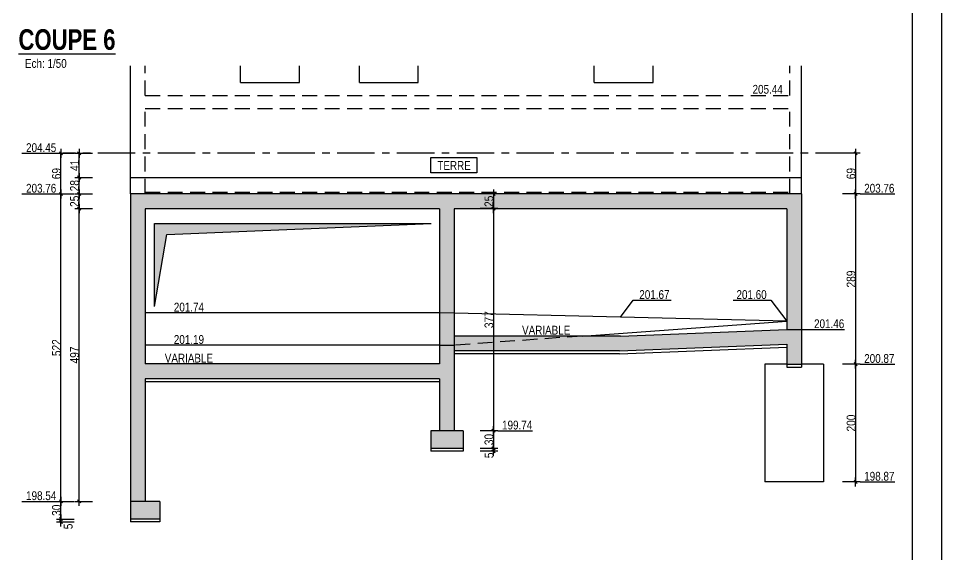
# Model space of a CAD drawing. Header units: millimetres. Extents: x -18089 to -10820, y 354 to 4554.
# Drawn here: x -12388 to -10820, y 2191 to 3101 of the extents above; entities that cross this region are included whole.
import ezdxf
from ezdxf.enums import TextEntityAlignment as Align

# ---------------------------------------------------------------- set-up
doc = ezdxf.new("R2010")
doc.units = ezdxf.units.MM
doc.linetypes.add('AXES', pattern=[50.8, 31.75, -6.35, 6.35, -6.35])
doc.linetypes.add('CACHEx2', pattern=[19.05, 12.7, -6.35])
for name, color, linetype in [('01_Cad_2', 5, 'Continuous'), ('01_cote_gen', 4, 'Continuous'), ('01_linteaux', 3, 'Continuous'), ('01_murs_coup', 5, 'Continuous'), ('01_poch_BN', 9, 'Continuous'), ('01_poch_murs', 251, 'Continuous'), ('01_texte', 230, 'Continuous'), ('01_tram_axes', 10, 'AXES'), ('AA_COTES', 2, 'Continuous')]:
    doc.layers.add(name, color=color, linetype=linetype)
doc.styles.add('impact', font='impact.ttf')
doc.styles.add('MATTE_TXT', font='arial.ttf')
doc.styles.add('STYLE2', font='ARIALN.TTF')
doc.dimstyles.new('JB50', dxfattribs={"dimscale": 0.1, "dimtxt": 150, "dimasz": 15, "dimexe": 0.1, "dimexo": 0.1, "dimgap": 0.09, "dimtad": 1, "dimdec": 1, "dimdsep": 46, "dimtxsty": 'STYLE2', "dimblk1": 'BOND_G', "dimblk2": 'BOND_D', "dimsah": 1, "dimcen": 1.5, "dimdle": 0.01, "dimse1": 1, "dimse2": 1, "dimclrd": 4, "dimclre": 2, "dimclrt": 6, "dimazin": 2, "dimtfac": 2.333333, "dimtdec": 1, "dimtix": 1, "dimtmove": 2, "dimatfit": 3, "dimldrblk": 'BOND_G', "dimfxl": 1, "dimtolj": 1, "dimtzin": 0, "dimarcsym": 0})

# ---------------------------------------------------------------- blocks, each defined once
blk = doc.blocks.new('BOND_G')
at = {"layer": 'AA_COTES', "color": 0}
for p, q in [((0, -5), (0, 15)), ((5, 0), (-5, 0)), ((1.8, 1.8), (-1.8, -1.8))]:
    blk.add_line(p, q, dxfattribs=at)
blk = doc.blocks.new('BOND_D')
at = {"layer": 'AA_COTES', "color": 0}
for p, q in [((5, 0), (-5, 0)), ((-1.8, -1.8), (1.8, 1.8)), ((0, 5), (0, -15))]:
    blk.add_line(p, q, dxfattribs=at)
blk = doc.blocks.new('*D475')
at = {"layer": '01_cote_gen', "color": 4, "lineweight": -2, "ltscale": 2, "transparency": 16777216}
blk.add_line((-10965.7, 2870.4), (-10965.7, 2804.4), dxfattribs=at)
at = {"layer": 'DEFPOINTS', "color": 0, "ltscale": 2, "transparency": 16777216}
for p in [(-10994, 2871.9), (-11057.5, 2802.9), (-10965.7, 2802.9)]:
    blk.add_point(p, dxfattribs=at)
at = {"layer": '01_cote_gen', "color": 4, "lineweight": -2, "ltscale": 2, "transparency": 16777216, "xscale": 1.5, "yscale": 1.5, "zscale": 1.5}
for name, p, rotation in [('BOND_G', (-10965.7, 2871.9), 90), ('BOND_D', (-10965.7, 2802.9), 270)]:
    blk.add_blockref(name, p, dxfattribs=dict(at, rotation=rotation))
at = {"layer": '01_cote_gen', "color": 6, "ltscale": 2, "transparency": 16777216, "insert": (-10973.4, 2837.4), "char_height": 15, "attachment_point": 5, "rotation": 90, "style": 'STYLE2'}
blk.add_mtext('\\A1;69', dxfattribs=at)
blk = doc.blocks.new('*D476')
at = {"layer": '01_cote_gen', "color": 4, "lineweight": -2, "ltscale": 2, "transparency": 16777216}
blk.add_line((-10965.7, 2801.4), (-10965.7, 2515.4), dxfattribs=at)
at = {"layer": 'DEFPOINTS', "color": 0, "ltscale": 2, "transparency": 16777216}
for p in [(-10988.2, 2802.9), (-11020, 2513.9), (-10965.7, 2513.9)]:
    blk.add_point(p, dxfattribs=at)
at = {"layer": '01_cote_gen', "color": 4, "lineweight": -2, "ltscale": 2, "transparency": 16777216, "xscale": 1.5, "yscale": 1.5, "zscale": 1.5}
for name, p, rotation in [('BOND_G', (-10965.7, 2802.9), 90), ('BOND_D', (-10965.7, 2513.9), 270)]:
    blk.add_blockref(name, p, dxfattribs=dict(at, rotation=rotation))
at = {"layer": '01_cote_gen', "color": 6, "ltscale": 2, "transparency": 16777216, "insert": (-10973.4, 2658.4), "char_height": 15, "attachment_point": 5, "rotation": 90, "style": 'STYLE2'}
blk.add_mtext('\\A1;289', dxfattribs=at)
blk = doc.blocks.new('*D477')
at = {"layer": '01_cote_gen', "color": 4, "lineweight": -2, "ltscale": 2, "transparency": 16777216}
blk.add_line((-10965.7, 2512.4), (-10965.7, 2315.4), dxfattribs=at)
at = {"layer": 'DEFPOINTS', "color": 0, "ltscale": 2, "transparency": 16777216}
for p in [(-10988.2, 2513.9), (-11020, 2313.9), (-10965.7, 2313.9)]:
    blk.add_point(p, dxfattribs=at)
at = {"layer": '01_cote_gen', "color": 4, "lineweight": -2, "ltscale": 2, "transparency": 16777216, "xscale": 1.5, "yscale": 1.5, "zscale": 1.5}
for name, p, rotation in [('BOND_G', (-10965.7, 2513.9), 90), ('BOND_D', (-10965.7, 2313.9), 270)]:
    blk.add_blockref(name, p, dxfattribs=dict(at, rotation=rotation))
at = {"layer": '01_cote_gen', "color": 6, "ltscale": 2, "transparency": 16777216, "insert": (-10973.4, 2413.9), "char_height": 15, "attachment_point": 5, "rotation": 90, "style": 'STYLE2'}
blk.add_mtext('\\A1;200', dxfattribs=at)
blk = doc.blocks.new('*D478')
at = {"layer": '01_cote_gen', "color": 4, "lineweight": -2, "ltscale": 2, "transparency": 16777216}
blk.add_line((-11581, 2801.4), (-11581, 2779.4), dxfattribs=at)
at = {"layer": 'DEFPOINTS', "color": 0, "ltscale": 2, "transparency": 16777216}
for p in [(-11588.7, 2802.9), (-11597, 2777.9), (-11581, 2777.9)]:
    blk.add_point(p, dxfattribs=at)
at = {"layer": '01_cote_gen', "color": 4, "lineweight": -2, "ltscale": 2, "transparency": 16777216, "xscale": 1.5, "yscale": 1.5, "zscale": 1.5}
for name, p, rotation in [('BOND_G', (-11581, 2802.9), 90), ('BOND_D', (-11581, 2777.9), 270)]:
    blk.add_blockref(name, p, dxfattribs=dict(at, rotation=rotation))
at = {"layer": '01_cote_gen', "color": 6, "ltscale": 2, "transparency": 16777216, "insert": (-11588.6, 2790.4), "char_height": 15, "attachment_point": 5, "rotation": 90, "style": 'STYLE2'}
blk.add_mtext('\\A1;25', dxfattribs=at)
blk = doc.blocks.new('*D479')
at = {"layer": '01_cote_gen', "color": 4, "lineweight": -2, "ltscale": 2, "transparency": 16777216}
blk.add_line((-11581, 2776.4), (-11581, 2402.4), dxfattribs=at)
at = {"layer": 'DEFPOINTS', "color": 0, "ltscale": 2, "transparency": 16777216}
for p in [(-11613.8, 2777.9), (-11647.5, 2400.9), (-11581, 2400.9)]:
    blk.add_point(p, dxfattribs=at)
at = {"layer": '01_cote_gen', "color": 4, "lineweight": -2, "ltscale": 2, "transparency": 16777216, "xscale": 1.5, "yscale": 1.5, "zscale": 1.5}
for name, p, rotation in [('BOND_G', (-11581, 2777.9), 90), ('BOND_D', (-11581, 2400.9), 270)]:
    blk.add_blockref(name, p, dxfattribs=dict(at, rotation=rotation))
at = {"layer": '01_cote_gen', "color": 6, "ltscale": 2, "transparency": 16777216, "insert": (-11588.6, 2589.4), "char_height": 15, "attachment_point": 5, "rotation": 90, "style": 'STYLE2'}
blk.add_mtext('\\A1;377', dxfattribs=at)
blk = doc.blocks.new('*D480')
at = {"layer": '01_cote_gen', "color": 4, "lineweight": -2, "ltscale": 2, "transparency": 16777216}
blk.add_line((-11581, 2399.4), (-11581, 2372.4), dxfattribs=at)
at = {"layer": 'DEFPOINTS', "color": 0, "ltscale": 2, "transparency": 16777216}
for p in [(-11632.5, 2400.9), (-11632.5, 2370.9), (-11581, 2370.9)]:
    blk.add_point(p, dxfattribs=at)
at = {"layer": '01_cote_gen', "color": 4, "lineweight": -2, "ltscale": 2, "transparency": 16777216, "xscale": 1.5, "yscale": 1.5, "zscale": 1.5}
for name, p, rotation in [('BOND_G', (-11581, 2400.9), 90), ('BOND_D', (-11581, 2370.9), 270)]:
    blk.add_blockref(name, p, dxfattribs=dict(at, rotation=rotation))
at = {"layer": '01_cote_gen', "color": 6, "ltscale": 2, "transparency": 16777216, "insert": (-11588.6, 2385.9), "char_height": 15, "attachment_point": 5, "rotation": 90, "style": 'STYLE2'}
blk.add_mtext('\\A1;30', dxfattribs=at)
blk = doc.blocks.new('*D481')
at = {"layer": '01_cote_gen', "color": 4, "lineweight": -2, "ltscale": 2, "transparency": 16777216}
blk.add_line((-11581, 2369.4), (-11581, 2367.4), dxfattribs=at)
at = {"layer": 'DEFPOINTS', "color": 0, "ltscale": 2, "transparency": 16777216}
for p in [(-11632.5, 2370.9), (-11632.5, 2365.9), (-11581, 2365.9)]:
    blk.add_point(p, dxfattribs=at)
at = {"layer": '01_cote_gen', "color": 4, "lineweight": -2, "ltscale": 2, "transparency": 16777216, "xscale": 1.5, "yscale": 1.5, "zscale": 1.5}
for name, p, rotation in [('BOND_G', (-11581, 2370.9), 90), ('BOND_D', (-11581, 2365.9), 270)]:
    blk.add_blockref(name, p, dxfattribs=dict(at, rotation=rotation))
at = {"layer": '01_cote_gen', "color": 6, "ltscale": 2, "transparency": 16777216, "insert": (-11588.4, 2359), "char_height": 15, "attachment_point": 5, "rotation": 90, "style": 'STYLE2'}
blk.add_mtext('\\A1;5', dxfattribs=at)
blk = doc.blocks.new('*D482')
at = {"layer": '01_cote_gen', "color": 4, "lineweight": -2, "ltscale": 2, "transparency": 16777216}
blk.add_line((-12284.9, 2282.4), (-12284.9, 2776.4), dxfattribs=at)
at = {"layer": 'DEFPOINTS', "color": 0, "ltscale": 2, "transparency": 16777216}
for p in [(-12284.9, 2777.9), (-12172.5, 2777.9), (-12172.5, 2280.9)]:
    blk.add_point(p, dxfattribs=at)
at = {"layer": '01_cote_gen', "color": 4, "lineweight": -2, "ltscale": 2, "transparency": 16777216, "xscale": 1.5, "yscale": 1.5, "zscale": 1.5}
for name, p, rotation in [('BOND_D', (-12284.9, 2777.9), 90), ('BOND_G', (-12284.9, 2280.9), 270)]:
    blk.add_blockref(name, p, dxfattribs=dict(at, rotation=rotation))
at = {"layer": '01_cote_gen', "color": 6, "ltscale": 2, "transparency": 16777216, "insert": (-12292.6, 2529.4), "char_height": 15, "attachment_point": 5, "rotation": 90, "style": 'STYLE2'}
blk.add_mtext('\\A1;497', dxfattribs=at)
blk = doc.blocks.new('*D483')
at = {"layer": '01_cote_gen', "color": 4, "lineweight": -2, "ltscale": 2, "transparency": 16777216}
blk.add_line((-12284.9, 2779.4), (-12284.9, 2801.4), dxfattribs=at)
at = {"layer": 'DEFPOINTS', "color": 0, "ltscale": 2, "transparency": 16777216}
for p in [(-12284.9, 2802.9), (-12137.4, 2802.9), (-12172.5, 2777.9)]:
    blk.add_point(p, dxfattribs=at)
at = {"layer": '01_cote_gen', "color": 4, "lineweight": -2, "ltscale": 2, "transparency": 16777216, "xscale": 1.5, "yscale": 1.5, "zscale": 1.5}
for name, p, rotation in [('BOND_D', (-12284.9, 2802.9), 90), ('BOND_G', (-12284.9, 2777.9), 270)]:
    blk.add_blockref(name, p, dxfattribs=dict(at, rotation=rotation))
at = {"layer": '01_cote_gen', "color": 6, "ltscale": 2, "transparency": 16777216, "insert": (-12292.6, 2790.4), "char_height": 15, "attachment_point": 5, "rotation": 90, "style": 'STYLE2'}
blk.add_mtext('\\A1;25', dxfattribs=at)
blk = doc.blocks.new('*D484')
at = {"layer": '01_cote_gen', "color": 4, "lineweight": -2, "ltscale": 2, "transparency": 16777216}
blk.add_line((-12315.7, 2282.4), (-12315.7, 2801.4), dxfattribs=at)
at = {"layer": 'DEFPOINTS', "color": 0, "ltscale": 2, "transparency": 16777216}
for p in [(-12315.7, 2802.9), (-12262.4, 2802.9), (-12262.4, 2280.9)]:
    blk.add_point(p, dxfattribs=at)
at = {"layer": '01_cote_gen', "color": 4, "lineweight": -2, "ltscale": 2, "transparency": 16777216, "xscale": 1.5, "yscale": 1.5, "zscale": 1.5}
for name, p, rotation in [('BOND_D', (-12315.7, 2802.9), 90), ('BOND_G', (-12315.7, 2280.9), 270)]:
    blk.add_blockref(name, p, dxfattribs=dict(at, rotation=rotation))
at = {"layer": '01_cote_gen', "color": 6, "ltscale": 2, "transparency": 16777216, "insert": (-12323.3, 2541.9), "char_height": 15, "attachment_point": 5, "rotation": 90, "style": 'STYLE2'}
blk.add_mtext('\\A1;522', dxfattribs=at)
blk = doc.blocks.new('*D485')
at = {"layer": '01_cote_gen', "color": 4, "lineweight": -2, "ltscale": 2, "transparency": 16777216}
blk.add_line((-12315.7, 2252.4), (-12315.7, 2279.4), dxfattribs=at)
at = {"layer": 'DEFPOINTS', "color": 0, "ltscale": 2, "transparency": 16777216}
for p in [(-12315.7, 2280.9), (-12197.5, 2280.9), (-12197.5, 2250.9)]:
    blk.add_point(p, dxfattribs=at)
at = {"layer": '01_cote_gen', "color": 4, "lineweight": -2, "ltscale": 2, "transparency": 16777216, "xscale": 1.5, "yscale": 1.5, "zscale": 1.5}
for name, p, rotation in [('BOND_D', (-12315.7, 2280.9), 90), ('BOND_G', (-12315.7, 2250.9), 270)]:
    blk.add_blockref(name, p, dxfattribs=dict(at, rotation=rotation))
at = {"layer": '01_cote_gen', "color": 6, "ltscale": 2, "transparency": 16777216, "insert": (-12323.3, 2265.9), "char_height": 15, "attachment_point": 5, "rotation": 90, "style": 'STYLE2'}
blk.add_mtext('\\A1;30', dxfattribs=at)
blk = doc.blocks.new('*D486')
at = {"layer": '01_cote_gen', "color": 4, "lineweight": -2, "ltscale": 2, "transparency": 16777216}
blk.add_line((-12315.7, 2247.4), (-12315.7, 2249.4), dxfattribs=at)
at = {"layer": 'DEFPOINTS', "color": 0, "ltscale": 2, "transparency": 16777216}
for p in [(-12315.7, 2250.9), (-12197.5, 2250.9), (-12197.5, 2245.9)]:
    blk.add_point(p, dxfattribs=at)
at = {"layer": '01_cote_gen', "color": 4, "lineweight": -2, "ltscale": 2, "transparency": 16777216, "xscale": 1.5, "yscale": 1.5, "zscale": 1.5}
for name, p, rotation in [('BOND_D', (-12315.7, 2250.9), 90), ('BOND_G', (-12315.7, 2245.9), 270)]:
    blk.add_blockref(name, p, dxfattribs=dict(at, rotation=rotation))
at = {"layer": '01_cote_gen', "color": 6, "ltscale": 2, "transparency": 16777216, "insert": (-12303.4, 2238.3), "char_height": 15, "attachment_point": 5, "rotation": 90, "style": 'STYLE2'}
blk.add_mtext('\\A1;5', dxfattribs=at)
blk = doc.blocks.new('*D487')
at = {"layer": '01_cote_gen', "color": 4, "lineweight": -2, "ltscale": 2, "transparency": 16777216}
blk.add_line((-12284.9, 2804.4), (-12284.9, 2829.4), dxfattribs=at)
at = {"layer": 'DEFPOINTS', "color": 0, "ltscale": 2, "transparency": 16777216}
for p in [(-12284.9, 2830.9), (-12197.5, 2830.9), (-12197.5, 2802.9)]:
    blk.add_point(p, dxfattribs=at)
at = {"layer": '01_cote_gen', "color": 4, "lineweight": -2, "ltscale": 2, "transparency": 16777216, "xscale": 1.5, "yscale": 1.5, "zscale": 1.5}
for name, p, rotation in [('BOND_D', (-12284.9, 2830.9), 90), ('BOND_G', (-12284.9, 2802.9), 270)]:
    blk.add_blockref(name, p, dxfattribs=dict(at, rotation=rotation))
at = {"layer": '01_cote_gen', "color": 6, "ltscale": 2, "transparency": 16777216, "insert": (-12292.6, 2816.9), "char_height": 15, "attachment_point": 5, "rotation": 90, "style": 'STYLE2'}
blk.add_mtext('\\A1;28', dxfattribs=at)
blk = doc.blocks.new('*D488')
at = {"layer": '01_cote_gen', "color": 4, "lineweight": -2, "ltscale": 2, "transparency": 16777216}
blk.add_line((-12284.9, 2832.4), (-12284.9, 2870.4), dxfattribs=at)
at = {"layer": 'DEFPOINTS', "color": 0, "ltscale": 2, "transparency": 16777216}
for p in [(-12284.9, 2871.9), (-12283.1, 2871.9), (-12269.1, 2830.9)]:
    blk.add_point(p, dxfattribs=at)
at = {"layer": '01_cote_gen', "color": 4, "lineweight": -2, "ltscale": 2, "transparency": 16777216, "xscale": 1.5, "yscale": 1.5, "zscale": 1.5}
for name, p, rotation in [('BOND_D', (-12284.9, 2871.9), 90), ('BOND_G', (-12284.9, 2830.9), 270)]:
    blk.add_blockref(name, p, dxfattribs=dict(at, rotation=rotation))
at = {"layer": '01_cote_gen', "color": 6, "ltscale": 2, "transparency": 16777216, "insert": (-12292.5, 2851.4), "char_height": 15, "attachment_point": 5, "rotation": 90, "style": 'STYLE2'}
blk.add_mtext('\\A1;41', dxfattribs=at)
blk = doc.blocks.new('*D489')
at = {"layer": '01_cote_gen', "color": 4, "lineweight": -2, "ltscale": 2, "transparency": 16777216}
blk.add_line((-12315.7, 2804.4), (-12315.7, 2870.4), dxfattribs=at)
at = {"layer": 'DEFPOINTS', "color": 0, "ltscale": 2, "transparency": 16777216}
for p in [(-12315.7, 2871.9), (-12197.5, 2871.9), (-12197.5, 2802.9)]:
    blk.add_point(p, dxfattribs=at)
at = {"layer": '01_cote_gen', "color": 4, "lineweight": -2, "ltscale": 2, "transparency": 16777216, "xscale": 1.5, "yscale": 1.5, "zscale": 1.5}
for name, p, rotation in [('BOND_D', (-12315.7, 2871.9), 90), ('BOND_G', (-12315.7, 2802.9), 270)]:
    blk.add_blockref(name, p, dxfattribs=dict(at, rotation=rotation))
at = {"layer": '01_cote_gen', "color": 6, "ltscale": 2, "transparency": 16777216, "insert": (-12323.3, 2837.4), "char_height": 15, "attachment_point": 5, "rotation": 90, "style": 'STYLE2'}
blk.add_mtext('\\A1;69', dxfattribs=at)

msp = doc.modelspace()

# ---------------------------------------------------------------- hatches: boundary and pattern name
at = {"layer": '01_poch_BN'}
h = msp.add_hatch(color=256, dxfattribs=at)
h.dxf.hatch_style = 1
h.paths.add_polyline_path([(-11057.55, 2802.89), (-11672.55, 2802.89), (-12197.55, 2802.89), (-12197.55, 2280.89), (-12172.55, 2280.89), (-12172.55, 2488.84), (-11672.55, 2488.84), (-11672.55, 2400.86), (-11647.55, 2400.86), (-11647.55, 2536.55), (-11367.09, 2536.55), (-11082.55, 2547.87), (-11082.55, 2513.89), (-11057.55, 2513.89)])
h.paths.add_polyline_path([(-11672.55, 2777.89), (-11672.55, 2514.25), (-12172.55, 2514.25), (-12172.55, 2777.89)], flags=16)
h.paths.add_polyline_path([(-11687.1, 2752.91), (-12135.61, 2733.8), (-12156.68, 2611.84), (-12157.03, 2752.91)], flags=0)
h.paths.add_polyline_path([(-11647.55, 2777.89), (-11082.55, 2777.89), (-11082.55, 2572.89), (-11365.05, 2561.65), (-11647.55, 2561.65)], flags=16)
h.paths.add_polyline_path([(-12147.55, 2280.89), (-12197.55, 2280.89), (-12197.55, 2250.89), (-12147.55, 2250.89)])
h.paths.add_polyline_path([(-11632.55, 2400.86), (-11687.55, 2400.86), (-11687.55, 2370.86), (-11632.55, 2370.86)], flags=17)

# ---------------------------------------------------------------- linework, layer by layer
at = {"layer": '01_Cad_2'}
for p, q in [((-10819.8, 4553.85), (-10819.8, 1838.85)), ((-11672.55, 2802.89), (-12197.55, 2802.89)), ((-12197.55, 2802.89), (-12197.55, 2245.89)), ((-11057.55, 2802.89), (-11672.55, 2802.89)), ((-11057.55, 2802.89), (-11057.55, 2508.89)), ((-11672.55, 2777.89), (-12172.55, 2777.89)), ((-12172.55, 2777.89), (-12172.55, 2514.25)), ((-11672.55, 2777.89), (-11672.55, 2514.25)), ((-11082.55, 2777.89), (-11647.55, 2777.89)), ((-11647.55, 2777.89), (-11647.55, 2561.65)), ((-11082.55, 2777.89), (-11082.55, 2572.89)), ((-11365.05, 2561.65), (-11082.55, 2572.89)), ((-11365.05, 2561.65), (-11647.55, 2561.65)), ((-11367.09, 2536.55), (-11082.55, 2547.87)), ((-11366.99, 2531.55), (-11082.55, 2542.87)), ((-11082.55, 2547.87), (-11082.55, 2508.89)), ((-11367.09, 2536.55), (-11647.55, 2536.55)), ((-11647.55, 2536.55), (-11647.55, 2400.86)), ((-11366.99, 2531.55), (-11647.55, 2531.55)), ((-11672.55, 2514.25), (-12172.55, 2514.25)), ((-11082.55, 2513.89), (-11057.55, 2513.89)), ((-11082.55, 2508.89), (-11057.55, 2508.89)), ((-11672.55, 2488.84), (-12172.55, 2488.84)), ((-12172.55, 2488.84), (-12172.55, 2280.89)), ((-11672.55, 2483.84), (-12172.55, 2483.84)), ((-11672.55, 2488.84), (-11672.55, 2400.86)), ((-11632.55, 2400.86), (-11687.55, 2400.86)), ((-11687.55, 2400.86), (-11687.55, 2365.86)), ((-11632.55, 2400.86), (-11632.55, 2365.86)), ((-11632.55, 2370.86), (-11687.55, 2370.86)), ((-11632.55, 2365.86), (-11687.55, 2365.86)), ((-12147.55, 2280.89), (-12197.55, 2280.89)), ((-12147.55, 2280.89), (-12147.55, 2245.89)), ((-12147.55, 2250.89), (-12197.55, 2250.89)), ((-12147.55, 2245.89), (-12197.55, 2245.89))]:
    msp.add_line(p, q, dxfattribs=at)
at = {"layer": '01_Cad_2', "color": 2}
msp.add_line((-10869.8, 4503.85), (-10869.8, 1838.85), dxfattribs=at)
at = {"layer": '01_linteaux', "linetype": 'CACHEx2', "ltscale": 2}
for p, q in [((-12172.55, 2969.89), (-12172.55, 3020.64)), ((-11077.55, 2969.89), (-11077.55, 3020.64)), ((-12172.55, 2969.89), (-11077.55, 2969.89)), ((-12172.55, 2947.89), (-11077.55, 2947.89)), ((-12172.55, 2802.89), (-12172.55, 2947.89)), ((-11077.55, 2802.89), (-11077.55, 2947.89)), ((-12172.55, 2805.89), (-11077.55, 2805.89)), ((-11647.55, 2600.3), (-11672.55, 2600.89)), ((-11647.55, 2561.65), (-11647.55, 2536.55)), ((-11430.43, 2561.65), (-11647.55, 2545.89)), ((-11672.55, 2545.89), (-11647.55, 2545.89))]:
    msp.add_line(p, q, dxfattribs=at)
at = {"layer": '01_murs_coup', "color": 2, "ltscale": 2}
for p, q in [((-12197.55, 2802.89), (-12197.55, 3020.64)), ((-12010.72, 2991.89), (-12010.72, 3020.64)), ((-11910.72, 2991.89), (-11910.72, 3020.64)), ((-11808.72, 2991.89), (-11808.72, 3020.64)), ((-11708.72, 2991.89), (-11708.72, 3020.64)), ((-11409.72, 2991.89), (-11409.72, 3020.64)), ((-11309.72, 2991.89), (-11309.72, 3020.64)), ((-11057.55, 2802.89), (-11057.55, 3020.64)), ((-12010.72, 2991.89), (-11910.72, 2991.89)), ((-11808.72, 2991.89), (-11708.72, 2991.89)), ((-11409.72, 2991.89), (-11309.72, 2991.89)), ((-12197.55, 2830.89), (-11057.55, 2830.89)), ((-11672.55, 2600.89), (-12172.55, 2600.89)), ((-11082.55, 2586.89), (-11647.55, 2600.3)), ((-11430.43, 2561.65), (-11082.55, 2586.89)), ((-11672.55, 2545.89), (-12172.55, 2545.89)), ((-11082.55, 2513.89), (-11120.05, 2513.89)), ((-11120.05, 2513.89), (-11120.05, 2313.89)), ((-11020.05, 2513.89), (-11057.55, 2513.89)), ((-11020.05, 2513.89), (-11020.05, 2313.89)), ((-11020.05, 2313.89), (-11120.05, 2313.89))]:
    msp.add_line(p, q, dxfattribs=at)
at = {"layer": '01_murs_coup'}
msp.add_line((-11057.55, 2830.89), (-11057.55, 3020.64), dxfattribs=at)
at = {"layer": '01_poch_murs', "ltscale": 2}
for p, q in [((-12156.68, 2611.84), (-12157.03, 2752.91)), ((-12157.03, 2752.91), (-11687.1, 2752.91)), ((-12135.61, 2733.8), (-11687.1, 2752.91)), ((-12156.68, 2611.84), (-12135.61, 2733.8))]:
    msp.add_line(p, q, dxfattribs=at)
for points in [[(-12157.03, 2752.91), (-12135.61, 2733.8), (-12156.68, 2611.84)], [(-12157.03, 2752.91), (-11687.1, 2752.91), (-12135.61, 2733.8)]]:
    msp.add_solid(points, dxfattribs=at)
at = {"layer": '01_texte'}
for p, q in [((-12382.11, 2871.89), (-12323.17, 2871.89)), ((-12382.11, 2802.89), (-12323.17, 2802.89)), ((-10958.23, 2802.89), (-10899.29, 2802.89)), ((-11365.05, 2593.6), (-11343.45, 2622.63)), ((-11343.45, 2622.63), (-11278.93, 2622.63)), ((-11173.98, 2622.42), (-11109.66, 2622.42)), ((-11109.66, 2622.42), (-11082.55, 2586.89)), ((-11082.55, 2572.89), (-10984.51, 2572.89)), ((-10958.23, 2513.89), (-10899.29, 2513.89)), ((-11573.48, 2400.86), (-11514.54, 2400.86)), ((-10958.23, 2313.89), (-10899.29, 2313.89)), ((-12382.11, 2280.89), (-12323.17, 2280.89))]:
    msp.add_line(p, q, dxfattribs=at)
msp.add_lwpolyline([(-11687.27, 2864.64), (-11609.08, 2864.64), (-11609.08, 2838.88), (-11687.27, 2838.88)], close=True, dxfattribs=at)
at = {"layer": '01_tram_axes', "ltscale": 2}
msp.add_line((-10970.24, 2871.89), (-12312.39, 2871.89), dxfattribs=at)

# ---------------------------------------------------------------- texts
at = {"layer": '01_texte', "style": 'impact'}
msp.add_text('%%UCOUPE 6', height=35, dxfattribs=at).set_placement((-12305.53, 3037.03), align=Align.BOTTOM_CENTER)
at = {"layer": '01_texte', "style": 'MATTE_TXT', "width": 0.8}
for s, p in [('Ech: 1/50', (-12341.41, 3012.47)), ('205.44', (-11115.19, 2968.56)), ('204.45', (-12349.39, 2869.52)), ('TERRE', (-11647.93, 2839.27)), ('203.76', (-12349.39, 2800.52)), ('203.76', (-10925.51, 2800.52)), ('201.67', (-11307.59, 2620.04)), ('201.60', (-11142.52, 2620.04)), ('201.74', (-12098.34, 2598.76)), ('201.46', (-11010.73, 2570.52)), ('VARIABLE', (-11491.41, 2559.52)), ('201.19', (-12098.34, 2543.76)), ('VARIABLE', (-12098.34, 2512.12)), ('200.87', (-10925.51, 2511.52)), ('199.74', (-11540.76, 2398.48)), ('198.87', (-10925.51, 2311.52)), ('198.54', (-12349.39, 2278.52))]:
    msp.add_text(s, height=15, dxfattribs=at).set_placement(p, align=Align.BOTTOM_CENTER)

# ---------------------------------------------------------------- dimensions: what is measured, and where the dimension line sits
at = {"layer": '01_cote_gen', "ltscale": 2}
for base, p1, p2, picture, middle in [((-12315.67, 2871.89), (-12197.55, 2802.89), (-12197.55, 2871.89), '*D489', (-12323.33, 2837.39)), ((-12284.91, 2871.89), (-12269.05, 2830.89), (-12283.05, 2871.89), '*D488', (-12292.45, 2851.39)), ((-10965.73, 2802.89), (-10994, 2871.89), (-11057.55, 2802.89), '*D475', (-10973.4, 2837.39)), ((-12284.91, 2830.89), (-12197.55, 2802.89), (-12197.55, 2830.89), '*D487', (-12292.58, 2816.89)), ((-12315.67, 2802.89), (-12262.41, 2280.89), (-12262.41, 2802.89), '*D484', (-12323.33, 2541.89)), ((-12284.91, 2802.89), (-12172.55, 2777.89), (-12137.36, 2802.89), '*D483', (-12292.58, 2790.39)), ((-11580.98, 2777.89), (-11588.66, 2802.89), (-11597.04, 2777.89), '*D478', (-11588.65, 2790.39)), ((-10965.73, 2513.89), (-10988.23, 2802.89), (-11020.05, 2513.89), '*D476', (-10973.4, 2658.39)), ((-12284.91, 2777.89), (-12172.55, 2280.89), (-12172.55, 2777.89), '*D482', (-12292.58, 2529.39)), ((-11580.98, 2400.86), (-11613.8, 2777.89), (-11647.55, 2400.86), '*D479', (-11588.65, 2589.37)), ((-10965.73, 2313.89), (-10988.23, 2513.89), (-11020.05, 2313.89), '*D477', (-10973.4, 2413.89)), ((-11580.98, 2370.86), (-11632.55, 2400.86), (-11632.55, 2370.86), '*D480', (-11588.65, 2385.86)), ((-12315.67, 2280.89), (-12197.55, 2250.89), (-12197.55, 2280.89), '*D485', (-12323.33, 2265.89))]:
    dim = msp.add_linear_dim(base=base, p1=p1, p2=p2, angle=90, dimstyle='JB50', dxfattribs=at)
    dim.commit()
    dim.dimension.update_dxf_attribs({"geometry": picture, "text_midpoint": middle})
for base, p1, p2, picture, middle in [((-11580.98, 2365.86), (-11632.55, 2370.86), (-11632.55, 2365.86), '*D481', (-11588.36, 2358.98)), ((-12315.67, 2250.89), (-12197.55, 2245.89), (-12197.55, 2250.89), '*D486', (-12303.38, 2238.31))]:
    dim = msp.add_linear_dim(base=base, p1=p1, p2=p2, angle=90, dimstyle='JB50', dxfattribs=at)
    dim.commit()
    dim.dimension.update_dxf_attribs({"geometry": picture, "text_midpoint": middle, "dimtype": 160})

doc.saveas('drawing.dxf')
